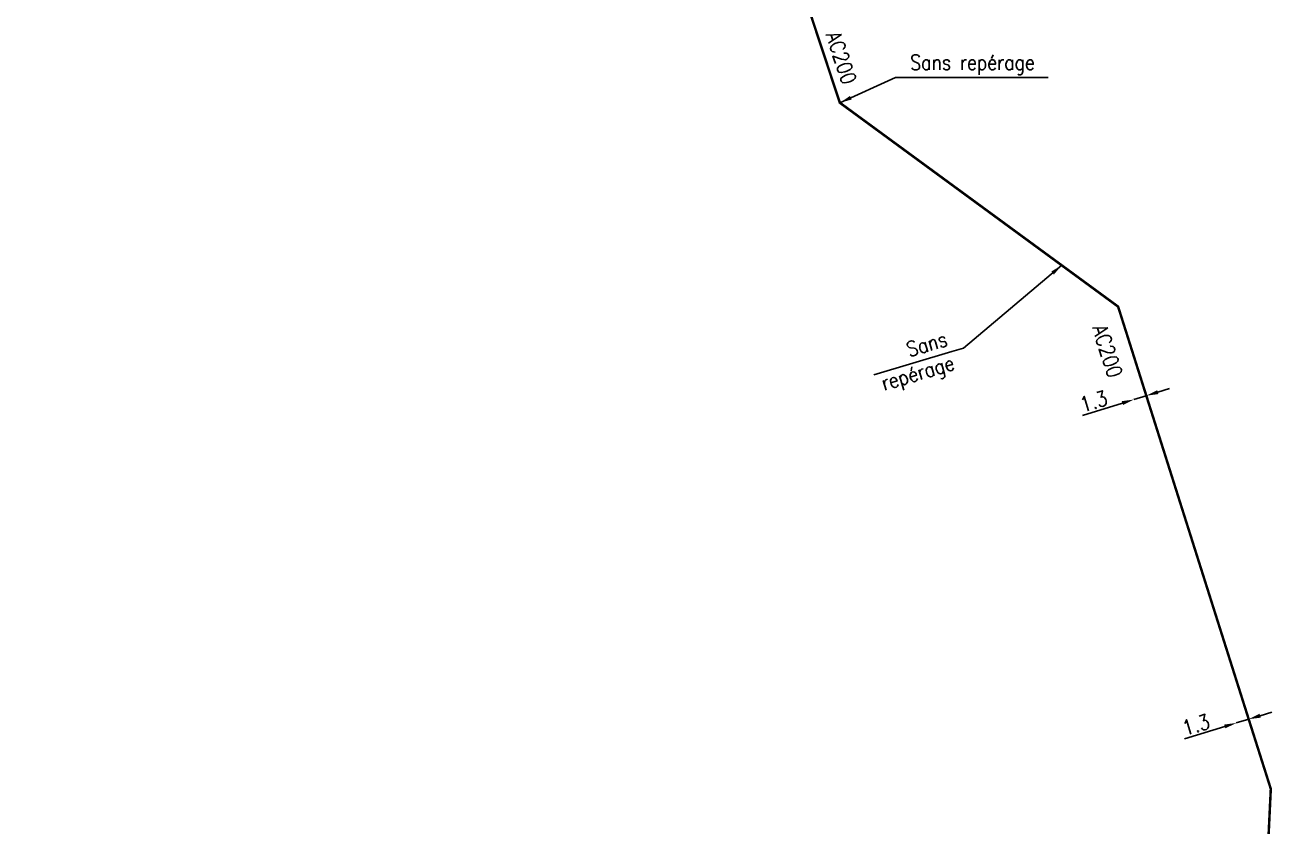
# Model space of a CAD drawing. Header units: millimetres. Extents: x 115991 to 117009, y 129000 to 129990.
# Drawn here: x 116750.8 to 116875.4, y 129429.8 to 129509.9 of the extents above; entities that cross this region are included whole.
import ezdxf

# ---------------------------------------------------------------- set-up
doc = ezdxf.new("R2010")
doc.units = ezdxf.units.MM
doc.header["$PDMODE"] = 34
doc.linetypes.add('L_25_AP', pattern=[2000, 1000, 1000])
doc.layers.get('DEFPOINTS').update_dxf_attribs({"linetype": 'CONTINUOUS'})
doc.layers.add('L_150', color=1, linetype='CONTINUOUS')
doc.styles.get("Standard").update_dxf_attribs({"font": 'romans.shx', "width": 0.85})
doc.dimstyles.get("Standard").update_dxf_attribs({"dimtxt": 1.5, "dimasz": 1.2, "dimexe": 0.625, "dimexo": 0.625, "dimgap": 0.25, "dimtad": 1, "dimdec": 1, "dimzin": 0, "dimdsep": 46, "dimtxsty": 'Standard', "dimcen": -0.5, "dimadec": 0, "dimazin": 0, "dimtfac": 1, "dimtdec": 1, "dimtmove": 0, "dimatfit": 3, "dimfxl": 0, "dimtolj": 1, "dimtzin": 0, "dimarcsym": 0})

# ---------------------------------------------------------------- blocks, each defined once
blk = doc.blocks.new('*D376')
at = {"layer": 'DEFPOINTS', "color": 0, "linetype": 'Continuous', "transparency": 16777216}
for p in [(116862.86, 129472.79), (116861.62, 129472.41), (116861.62, 129472.41)]:
    blk.add_point(p, dxfattribs=at)
at = {"layer": 'L_150', "color": 0, "linetype": 'Continuous', "lineweight": -2, "transparency": 16777216}
for p, q in [((116862.86, 129472.79), (116861.62, 129472.41)), ((116864.01, 129473.15), (116865.16, 129473.5)), ((116860.47, 129472.06), (116856.47, 129470.83))]:
    blk.add_line(p, q, dxfattribs=at)
at = {"layer": 'L_150', "color": 0, "linetype": 'Continuous', "transparency": 16777216}
for points in [[(116863.95, 129473.34), (116864.07, 129472.96), (116862.86, 129472.79)], [(116860.41, 129472.25), (116860.53, 129471.87), (116861.62, 129472.41)]]:
    blk.add_solid(points, dxfattribs=at)
at = {"layer": 'L_150', "color": 0, "linetype": 'Continuous', "transparency": 16777216, "insert": (116857.6, 129472.23), "char_height": 1.5, "attachment_point": 5, "rotation": 17.0708}
blk.add_mtext('\\A1;1.3', dxfattribs=at)
blk = doc.blocks.new('*D377')
at = {"layer": 'DEFPOINTS', "color": 0, "linetype": 'Continuous', "transparency": 16777216}
for p in [(116873.09, 129440.46), (116871.85, 129440.08), (116871.85, 129440.08)]:
    blk.add_point(p, dxfattribs=at)
at = {"layer": 'L_150', "color": 0, "linetype": 'Continuous', "lineweight": -2, "transparency": 16777216}
for p, q in [((116873.09, 129440.46), (116871.85, 129440.08)), ((116874.24, 129440.81), (116875.39, 129441.16)), ((116870.7, 129439.73), (116866.69, 129438.51))]:
    blk.add_line(p, q, dxfattribs=at)
at = {"layer": 'L_150', "color": 0, "linetype": 'Continuous', "transparency": 16777216}
for points in [[(116874.18, 129441), (116874.3, 129440.61), (116873.09, 129440.46)], [(116870.64, 129439.92), (116870.76, 129439.54), (116871.85, 129440.08)]]:
    blk.add_solid(points, dxfattribs=at)
at = {"layer": 'L_150', "color": 0, "linetype": 'Continuous', "transparency": 16777216, "insert": (116867.83, 129439.9), "char_height": 1.5, "attachment_point": 5, "rotation": 16.9261}
blk.add_mtext('\\A1;1.3', dxfattribs=at)

msp = doc.modelspace()

# ---------------------------------------------------------------- linework, layer by layer
at = {"layer": 'L_150', "linetype": 'L_25_AP', "const_width": 0.25, "flags": 128}
msp.add_lwpolyline([(116872.86, 129387.05), (116873.5, 129395.9), (116874.76, 129422.27), (116874.8, 129423.07), (116875.3, 129433.49), (116873.09, 129440.46), (116862.86, 129472.79), (116860.04, 129481.7), (116832.23, 129502.08), (116824.41, 129525.72), (116815.01, 129541.16), (116810.96, 129547.83), (116809.43, 129550.34), (116809.43, 129550.34), (116803.81, 129562.8), (116799.48, 129561.46), (116789.98, 129558.52), (116785.5, 129557.09), (116768.24, 129554.36), (116724.04, 129547.37), (116714.9, 129546.13), (116712.62, 129545.82), (116709.84, 129545.23), (116704.75, 129544.15), (116655.49, 129523.42), (116643.68, 129518.18), (116604.71, 129500.37), (116587.98, 129494.89), (116539.71, 129480.54)], dxfattribs=at)

# ---------------------------------------------------------------- texts
at = {"layer": 'L_150', "linetype": 'Continuous', "width": 0.85}
for rotation, p in [(288.2988, (116830.82, 129508.9)), (287.5594, (116857.45, 129479.61))]:
    msp.add_text('AC200', height=1.5, rotation=rotation, dxfattribs=at).set_placement(p)
at = {"layer": 'L_150', "linetype": 'Continuous', "insert": (116839.26, 129504.86), "char_height": 1.5, "attachment_point": 7}
msp.add_mtext('\\A1;Sans repérage', dxfattribs=at)
at = {"layer": 'L_150', "linetype": 'Continuous', "insert": (116843.96, 129474.94), "char_height": 1.5, "attachment_point": 9, "rotation": 16.5561}
msp.add_mtext('\\A1;Sans\\Prepérage', dxfattribs=at)

# ---------------------------------------------------------------- dimensions: what is measured, and where the dimension line sits
at = {"layer": 'L_150', "linetype": 'Continuous'}
for base, p1, p2, angle, picture, middle in [((116861.62, 129472.41), (116862.86, 129472.79), (116861.62, 129472.41), 17.0708, '*D376', (116857.9, 129471.27)), ((116871.85, 129440.08), (116873.09, 129440.46), (116871.85, 129440.08), 16.9261, '*D377', (116868.12, 129438.94))]:
    dim = msp.add_linear_dim(base=base, p1=p1, p2=p2, angle=angle, dimstyle='Standard', dxfattribs=at)
    dim.commit()
    dim.dimension.update_dxf_attribs({"geometry": picture, "text_midpoint": middle, "dimtype": 160})

# ---------------------------------------------------------------- leaders
at = {"layer": 'L_150', "linetype": 'Continuous', "annotation_type": 0, "has_hookline": 1, "hookline_direction": 0, "text_width": 13.78}
msp.add_leader([(116832.23, 129502.08), (116837.81, 129504.61), (116839.01, 129504.61)], dimstyle='Standard', dxfattribs=at)
at = {"layer": 'L_150', "linetype": 'Continuous', "annotation_type": 0, "has_hookline": 1, "hookline_direction": 1, "text_width": 7.89, "horizontal_direction": (0.958541, 0.284955, 0)}
msp.add_leader([(116854.41, 129485.83), (116844.58, 129477.54), (116843.43, 129477.2)], dimstyle='Standard', dxfattribs=at)

doc.saveas('drawing.dxf')
